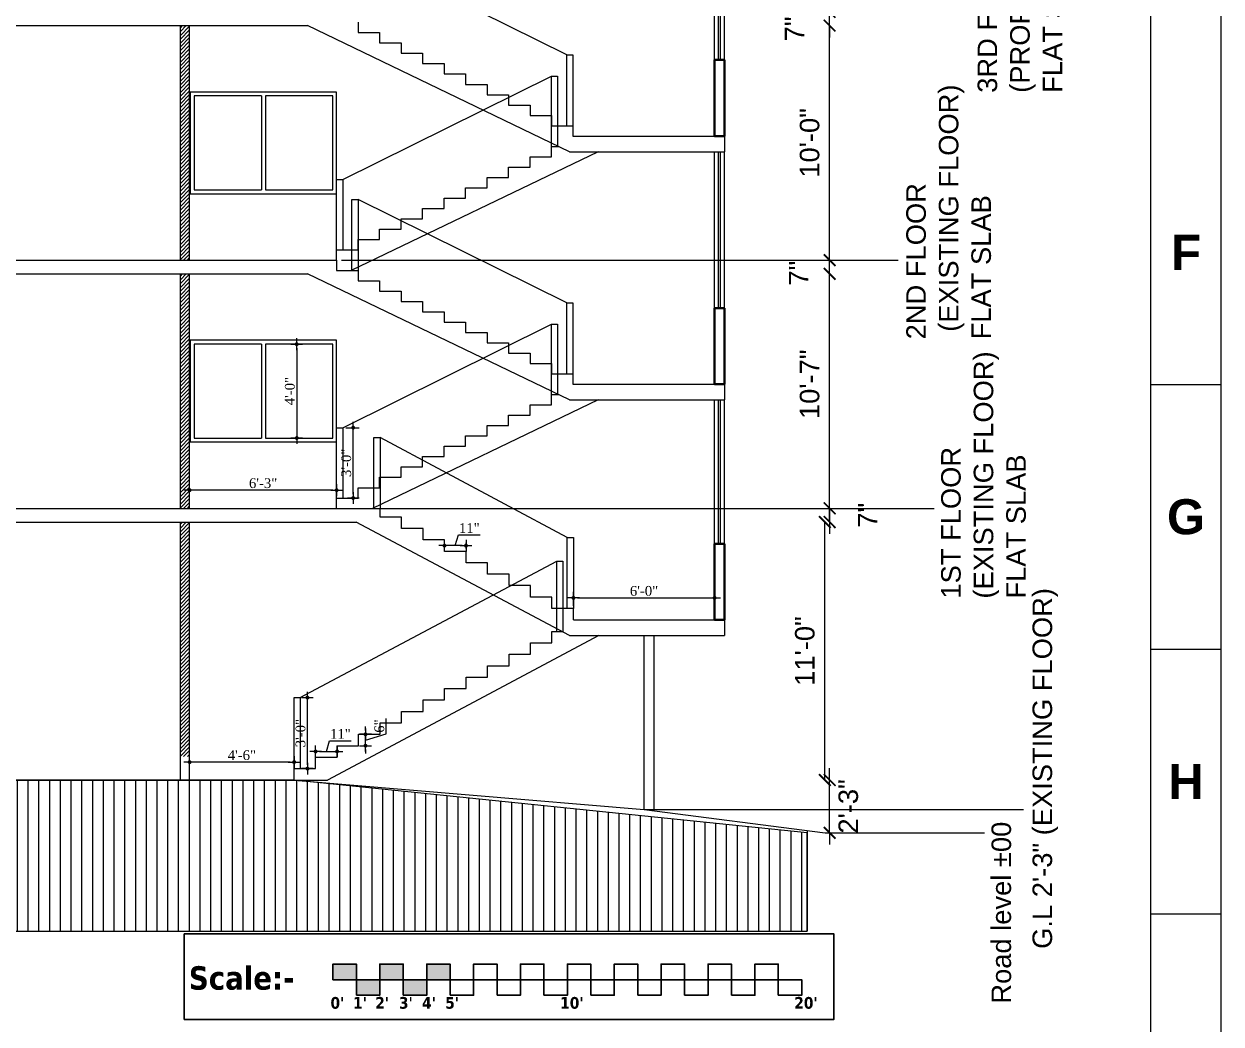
# Model space of a CAD drawing. Header units: inches. Extents: x -98933 to 1585249, y -3352739 to 192771.
# Drawn here: x 63339 to 63952, y 49646 to 50157 of the extents above; entities that cross this region are included whole.
import ezdxf

# ---------------------------------------------------------------- set-up
doc = ezdxf.new("R2010")
doc.units = ezdxf.units.IN
doc.header["$MEASUREMENT"] = 0
doc.header["$PDMODE"] = 35
doc.layers.get('0').update_dxf_attribs({"lineweight": 0})
doc.layers.get('Defpoints').update_dxf_attribs({"lineweight": 0})
for name, color, linetype, lineweight in [('AN-TEXT', 251, 'Continuous', 15), ('COLUMN-2', 102, 'Continuous', 0), ('DIM 01', 250, 'Continuous', 9), ('DIM_WORKING', 7, 'Continuous', 0), ('FIX', 251, 'Continuous', 0), ('FURNITURE', 144, 'Continuous', 0), ('Inline', 7, 'Continuous', 0), ('Layer1', 134, 'Continuous', 0), ('normal', 3, 'Continuous', 0), ('Outline', 7, 'Continuous', 0), ('Scale', 7, 'Continuous', 0), ('Scale_Text', 7, 'Continuous', 0), ('Stair', 171, 'Continuous', 0), ('Titelblk', 7, 'Continuous', 25), ('TITLE', 7, 'Continuous', 20)]:
    doc.layers.add(name, color=color, linetype=linetype, lineweight=lineweight)
doc.styles.add('10IN', font='arial.ttf', dxfattribs={"height": 10})
doc.styles.add('isop', font='isocpeur.ttf')
doc.styles.add('REG', font='times.ttf')
doc.styles.get("Standard").update_dxf_attribs({"font": 'arialbd.ttf', "height": 24})
doc.styles.add('SX', font='arial.ttf')
doc.dimstyles.new('Dim-Pres', dxfattribs={"dimtxt": 5.5, "dimasz": 2, "dimexe": 1.5, "dimexo": 1.5, "dimgap": 1, "dimtad": 3, "dimdec": 0, "dimzin": 3, "dimdsep": 46, "dimlunit": 4, "dimtxsty": 'REG', "dimblk": 'point', "dimcen": 2, "dimclrd": 256, "dimclre": 256, "dimclrt": 7, "dimadec": 0, "dimazin": 0, "dimtfac": 0.75, "dimtdec": 0, "dimtmove": 1, "dimatfit": 3, "dimldrblk": 'point', "dimfxl": 0, "dimtolj": 1, "dimtzin": 0, "dimlwd": -1, "dimlwe": -1, "dimarcsym": 1})
doc.dimstyles.new('DIM1', dxfattribs={"dimtxt": 15, "dimasz": 24, "dimexe": 0, "dimexo": 0, "dimgap": 20, "dimtad": 0, "dimdec": 0, "dimzin": 3, "dimdsep": 46, "dimlunit": 3, "dimtxsty": 'SX', "dimblk": 'OPEN30', "dimcen": 0, "dimse1": 1, "dimse2": 1, "dimclrd": 256, "dimclrt": 2, "dimadec": 0, "dimazin": 0, "dimtfac": 1, "dimtdec": 0, "dimtmove": 2, "dimatfit": 0, "dimldrblk": 'OPEN30', "dimfxl": 1, "dimtvp": 1, "dimtolj": 1, "dimtzin": 3, "dimlwd": -1, "dimarcsym": 0})

# ---------------------------------------------------------------- blocks, each defined once
blk = doc.blocks.new('_ArchTick')
at = {"color": 0, "linetype": 'ByBlock', "const_width": 0.15}
blk.add_lwpolyline([(-0.5, -0.5), (0.5, 0.5)], dxfattribs=at)
blk = doc.blocks.new('*D604')
at = {"layer": 'Defpoints', "color": 0, "ltscale": 30, "transparency": 16777216}
for p in [(63494.44, 49909.63), (63509.16, 49902.63), (63751.53, 49902.63)]:
    blk.add_point(p, dxfattribs=at)
at = {"layer": 'DIM_WORKING', "ltscale": 30, "transparency": 16777216}
for p, q in [((63751.53, 49909.63), (63751.53, 49915.63)), ((63751.53, 49909.63), (63751.53, 49902.63)), ((63751.53, 49902.63), (63751.53, 49896.63))]:
    blk.add_line(p, q, dxfattribs=at)
at = {"layer": 'DIM_WORKING', "ltscale": 30, "transparency": 16777216, "xscale": 6, "yscale": 6, "zscale": 6}
for p, rotation in [((63751.53, 49909.63), 270), ((63751.53, 49902.63), 90)]:
    blk.add_blockref('_ArchTick', p, dxfattribs=dict(at, rotation=rotation))
at = {"layer": 'DIM_WORKING', "ltscale": 30, "transparency": 16777216, "insert": (63771.03, 49906.13), "char_height": 10, "attachment_point": 5, "rotation": 90, "style": '10IN'}
blk.add_mtext('\\A1;7"', dxfattribs=at)
blk = doc.blocks.new('*D605')
at = {"layer": 'Defpoints', "color": 0, "ltscale": 30, "transparency": 16777216}
for p in [(63508.89, 49909.63), (63751.53, 49909.63), (63509.16, 49902.63)]:
    blk.add_point(p, dxfattribs=at)
at = {"layer": 'DIM_WORKING', "ltscale": 30, "transparency": 16777216}
for p, q in [((63751.53, 49909.63), (63751.53, 49915.63)), ((63751.53, 49902.63), (63751.53, 49909.63)), ((63751.53, 49902.63), (63751.53, 49896.63))]:
    blk.add_line(p, q, dxfattribs=at)
at = {"layer": 'DIM_WORKING', "ltscale": 30, "transparency": 16777216, "xscale": 6, "yscale": 6, "zscale": 6}
for p, rotation in [((63751.53, 49909.63), 270), ((63751.53, 49902.63), 90)]:
    blk.add_blockref('_ArchTick', p, dxfattribs=dict(at, rotation=rotation))
at = {"layer": 'DIM_WORKING', "ltscale": 30, "transparency": 16777216, "insert": (63771.03, 49906.13), "char_height": 10, "attachment_point": 5, "rotation": 90, "style": '10IN'}
blk.add_mtext('\\A1;7"', dxfattribs=at)
blk = doc.blocks.new('*D606')
at = {"layer": 'Defpoints', "color": 0, "ltscale": 30, "transparency": 16777216}
for p in [(63484.24, 50036.63), (63751.53, 50036.63), (63508.89, 49909.63)]:
    blk.add_point(p, dxfattribs=at)
at = {"layer": 'DIM_WORKING', "ltscale": 30, "transparency": 16777216}
blk.add_line((63751.53, 49909.63), (63751.53, 50036.63), dxfattribs=at)
at = {"layer": 'DIM_WORKING', "ltscale": 30, "transparency": 16777216, "xscale": 6, "yscale": 6, "zscale": 6}
for p, rotation in [((63751.53, 50036.63), 90), ((63751.53, 49909.63), 270)]:
    blk.add_blockref('_ArchTick', p, dxfattribs=dict(at, rotation=rotation))
at = {"layer": 'DIM_WORKING', "ltscale": 30, "transparency": 16777216, "insert": (63741.32, 49973.13), "char_height": 10, "attachment_point": 5, "rotation": 90, "style": '10IN'}
blk.add_mtext('\\A1;10\'-7"', dxfattribs=at)
blk = doc.blocks.new('*D607')
at = {"layer": 'Defpoints', "color": 0, "ltscale": 30, "transparency": 16777216}
for p in [(63483.14, 50036.63), (63751.53, 50036.63), (63484.24, 50029.63)]:
    blk.add_point(p, dxfattribs=at)
at = {"layer": 'DIM_WORKING', "ltscale": 30, "transparency": 16777216}
blk.add_line((63751.53, 50029.63), (63751.53, 50036.63), dxfattribs=at)
at = {"layer": 'DIM_WORKING', "ltscale": 30, "transparency": 16777216, "xscale": 6, "yscale": 6, "zscale": 6}
for p, rotation in [((63751.53, 50036.63), 90), ((63751.53, 50029.63), 270)]:
    blk.add_blockref('_ArchTick', p, dxfattribs=dict(at, rotation=rotation))
at = {"layer": 'DIM_WORKING', "ltscale": 30, "transparency": 16777216, "insert": (63735.69, 50029.99), "char_height": 10, "attachment_point": 5, "rotation": 90, "style": '10IN'}
blk.add_mtext('\\A1;7"', dxfattribs=at)
blk = doc.blocks.new('*D608')
at = {"layer": 'Defpoints', "color": 0, "ltscale": 30, "transparency": 16777216}
for p in [(63484.24, 50156.63), (63751.53, 50156.63), (63483.14, 50036.63)]:
    blk.add_point(p, dxfattribs=at)
at = {"layer": 'DIM_WORKING', "ltscale": 30, "transparency": 16777216}
blk.add_line((63751.53, 50036.63), (63751.53, 50156.63), dxfattribs=at)
at = {"layer": 'DIM_WORKING', "ltscale": 30, "transparency": 16777216, "xscale": 6, "yscale": 6, "zscale": 6}
for p, rotation in [((63751.53, 50156.63), 90), ((63751.53, 50036.63), 270)]:
    blk.add_blockref('_ArchTick', p, dxfattribs=dict(at, rotation=rotation))
at = {"layer": 'DIM_WORKING', "ltscale": 30, "transparency": 16777216, "insert": (63741.32, 50096.63), "char_height": 10, "attachment_point": 5, "rotation": 90, "style": '10IN'}
blk.add_mtext('\\A1;10\'-0"', dxfattribs=at)
blk = doc.blocks.new('*D609')
at = {"layer": 'Defpoints', "color": 0, "ltscale": 30, "transparency": 16777216}
for p in [(63484.87, 50163.63), (63751.53, 50163.63), (63484.24, 50156.63)]:
    blk.add_point(p, dxfattribs=at)
at = {"layer": 'DIM_WORKING', "ltscale": 30, "transparency": 16777216}
for p, q in [((63751.53, 50163.63), (63751.53, 50169.63)), ((63751.53, 50156.63), (63751.53, 50163.63)), ((63751.53, 50156.63), (63751.53, 50150.63))]:
    blk.add_line(p, q, dxfattribs=at)
at = {"layer": 'DIM_WORKING', "ltscale": 30, "transparency": 16777216, "xscale": 6, "yscale": 6, "zscale": 6}
for p, rotation in [((63751.53, 50163.63), 270), ((63751.53, 50156.63), 90)]:
    blk.add_blockref('_ArchTick', p, dxfattribs=dict(at, rotation=rotation))
at = {"layer": 'DIM_WORKING', "ltscale": 30, "transparency": 16777216, "insert": (63733.57, 50154.95), "char_height": 10, "attachment_point": 5, "rotation": 90, "style": '10IN'}
blk.add_mtext('\\A1;7"', dxfattribs=at)
blk = doc.blocks.new('*D618')
at = {"layer": 'Defpoints', "color": 0, "ltscale": 30, "transparency": 16777216}
for p in [(63461.61, 49770.63), (63751.53, 49770.63), (63781.21, 49743.63)]:
    blk.add_point(p, dxfattribs=at)
at = {"layer": 'DIM_WORKING', "ltscale": 30, "transparency": 16777216}
for p, q in [((63751.53, 49770.63), (63751.53, 49776.63)), ((63751.53, 49743.63), (63751.53, 49770.63)), ((63751.53, 49743.63), (63751.53, 49737.63))]:
    blk.add_line(p, q, dxfattribs=at)
at = {"layer": 'DIM_WORKING', "ltscale": 30, "transparency": 16777216, "xscale": 6, "yscale": 6, "zscale": 6}
for p, rotation in [((63751.53, 49770.63), 270), ((63751.53, 49743.63), 90)]:
    blk.add_blockref('_ArchTick', p, dxfattribs=dict(at, rotation=rotation))
at = {"layer": 'DIM_WORKING', "ltscale": 30, "transparency": 16777216, "insert": (63761.14, 49757.13), "char_height": 10, "attachment_point": 5, "rotation": 90, "style": '10IN'}
blk.add_mtext('\\A1;2\'-3"', dxfattribs=at)
blk = doc.blocks.new('*D563')
at = {"layer": 'Defpoints', "color": 0, "ltscale": 30, "transparency": 16777216}
for p in [(63461.61, 49902.63), (63749.09, 49902.63), (63461.61, 49770.63)]:
    blk.add_point(p, dxfattribs=at)
at = {"layer": 'DIM_WORKING', "ltscale": 30, "transparency": 16777216}
blk.add_line((63749.09, 49770.63), (63749.09, 49902.63), dxfattribs=at)
at = {"layer": 'DIM_WORKING', "ltscale": 30, "transparency": 16777216, "xscale": 6, "yscale": 6, "zscale": 6}
for p, rotation in [((63749.09, 49902.63), 90), ((63749.09, 49770.63), 270)]:
    blk.add_blockref('_ArchTick', p, dxfattribs=dict(at, rotation=rotation))
at = {"layer": 'DIM_WORKING', "ltscale": 30, "transparency": 16777216, "insert": (63738.88, 49836.63), "char_height": 10, "attachment_point": 5, "rotation": 90, "style": '10IN'}
blk.add_mtext('\\A1;11\'-0"', dxfattribs=at)
blk = doc.blocks.new('dot')
at = {"color": 4}
for p, q in [((-1.5, 0), (1.5, 0)), ((0, 1.5), (0, -1.5))]:
    blk.add_line(p, q, dxfattribs=at)
at = {"color": 6, "const_width": 0.5}
blk.add_lwpolyline([(-0.25, 0, 1), (0.25, 0, 1)], format="xyb", close=True, dxfattribs=at)
blk = doc.blocks.new('point')
blk.add_blockref('dot', (0, 0))
blk = doc.blocks.new('*D634')
at = {"layer": 'Defpoints', "color": 0, "ltscale": 30, "transparency": 16777216}
for p in [(63692.65, 49863.84), (63620.4, 49852.53), (63692.65, 49852.53)]:
    blk.add_point(p, dxfattribs=at)
at = {"layer": 'Layer1', "ltscale": 30, "transparency": 16777216}
for p, q in [((63620.4, 49859.84), (63620.4, 49865.34)), ((63622.4, 49863.84), (63690.65, 49863.84)), ((63692.65, 49859.84), (63692.65, 49865.34))]:
    blk.add_line(p, q, dxfattribs=at)
at = {"layer": 'Layer1', "ltscale": 30, "transparency": 16777216, "xscale": 2, "yscale": 2, "zscale": 2, "rotation": 180}
blk.add_blockref('point', (63620.4, 49863.84), dxfattribs=at)
at = {"layer": 'Layer1', "ltscale": 30, "transparency": 16777216, "xscale": 2, "yscale": 2, "zscale": 2}
blk.add_blockref('point', (63692.65, 49863.84), dxfattribs=at)
at = {"layer": 'Layer1', "color": 7, "ltscale": 30, "transparency": 16777216, "insert": (63656.52, 49867.38), "char_height": 5, "attachment_point": 5, "style": 'REG'}
blk.add_mtext('\\A1;6\'-0"', dxfattribs=at)
blk = doc.blocks.new('*D635')
at = {"layer": 'Defpoints', "color": 0, "ltscale": 30, "transparency": 16777216}
for p in [(63423.9, 49779.8), (63423.9, 49770.63), (63477.4, 49770.63)]:
    blk.add_point(p, dxfattribs=at)
at = {"layer": 'Layer1', "ltscale": 30, "transparency": 16777216}
for p, q in [((63423.9, 49775.8), (63423.9, 49781.3)), ((63477.4, 49775.8), (63477.4, 49781.3)), ((63475.4, 49779.8), (63425.9, 49779.8))]:
    blk.add_line(p, q, dxfattribs=at)
at = {"layer": 'Layer1', "ltscale": 30, "transparency": 16777216, "xscale": 2, "yscale": 2, "zscale": 2, "rotation": 180}
blk.add_blockref('point', (63423.9, 49779.8), dxfattribs=at)
at = {"layer": 'Layer1', "ltscale": 30, "transparency": 16777216, "xscale": 2, "yscale": 2, "zscale": 2}
blk.add_blockref('point', (63477.4, 49779.8), dxfattribs=at)
at = {"layer": 'Layer1', "color": 7, "ltscale": 30, "transparency": 16777216, "insert": (63450.65, 49783.34), "char_height": 5, "attachment_point": 5, "style": 'REG'}
blk.add_mtext('\\A1;4\'-6"', dxfattribs=at)
blk = doc.blocks.new('*D636')
at = {"layer": 'Defpoints', "color": 0, "ltscale": 30, "transparency": 16777216}
for p in [(63488.4, 49782.33), (63499.4, 49785.26), (63499.4, 49782.33)]:
    blk.add_point(p, dxfattribs=at)
at = {"layer": 'Layer1', "ltscale": 30, "transparency": 16777216}
for p, q in [((63488.4, 49783.83), (63488.4, 49786.76)), ((63493.9, 49785.26), (63495.55, 49790.76)), ((63495.55, 49790.76), (63506.59, 49790.76)), ((63499.4, 49783.83), (63499.4, 49786.76)), ((63490.4, 49785.26), (63497.4, 49785.26))]:
    blk.add_line(p, q, dxfattribs=at)
at = {"layer": 'Layer1', "ltscale": 30, "transparency": 16777216, "xscale": 2, "yscale": 2, "zscale": 2, "rotation": 180}
blk.add_blockref('point', (63488.4, 49785.26), dxfattribs=at)
at = {"layer": 'Layer1', "ltscale": 30, "transparency": 16777216, "xscale": 2, "yscale": 2, "zscale": 2}
blk.add_blockref('point', (63499.4, 49785.26), dxfattribs=at)
at = {"layer": 'Layer1', "color": 7, "ltscale": 30, "transparency": 16777216, "insert": (63501.07, 49794.26), "char_height": 5, "attachment_point": 5, "style": 'REG'}
blk.add_mtext('\\A1;11"', dxfattribs=at)
blk = doc.blocks.new('*D637')
at = {"layer": 'Defpoints', "color": 0, "ltscale": 30, "transparency": 16777216}
for p in [(63510.4, 49794.03), (63513.93, 49794.03), (63510.4, 49788.18)]:
    blk.add_point(p, dxfattribs=at)
at = {"layer": 'Layer1', "ltscale": 30, "transparency": 16777216}
for p, q in [((63524.56, 49794.29), (63524.56, 49802.19)), ((63511.9, 49794.03), (63515.43, 49794.03)), ((63513.93, 49796.03), (63513.93, 49798.03)), ((63513.93, 49791.11), (63524.56, 49794.29)), ((63513.93, 49788.18), (63513.93, 49794.03)), ((63513.93, 49788.18), (63513.93, 49794.03)), ((63511.9, 49788.18), (63515.43, 49788.18)), ((63513.93, 49786.18), (63513.93, 49784.18))]:
    blk.add_line(p, q, dxfattribs=at)
at = {"layer": 'Layer1', "ltscale": 30, "transparency": 16777216, "xscale": 2, "yscale": 2, "zscale": 2}
for p, rotation in [((63513.93, 49794.03), 270), ((63513.93, 49788.18), 90)]:
    blk.add_blockref('point', p, dxfattribs=dict(at, rotation=rotation))
at = {"layer": 'Layer1', "color": 7, "ltscale": 30, "transparency": 16777216, "insert": (63521.02, 49798.24), "char_height": 5, "attachment_point": 5, "rotation": 90, "style": 'REG'}
blk.add_mtext('\\A1;6"', dxfattribs=at)
blk = doc.blocks.new('*D638')
at = {"layer": 'Defpoints', "color": 0, "ltscale": 30, "transparency": 16777216}
for p in [(63554.4, 49890.56), (63554.4, 49887.63), (63565.4, 49887.63)]:
    blk.add_point(p, dxfattribs=at)
at = {"layer": 'Layer1', "ltscale": 30, "transparency": 16777216}
for p, q in [((63554.4, 49889.13), (63554.4, 49892.06)), ((63563.4, 49890.56), (63556.4, 49890.56)), ((63559.9, 49890.56), (63561.55, 49896.06)), ((63561.55, 49896.06), (63572.59, 49896.06)), ((63565.4, 49889.13), (63565.4, 49892.06))]:
    blk.add_line(p, q, dxfattribs=at)
at = {"layer": 'Layer1', "ltscale": 30, "transparency": 16777216, "xscale": 2, "yscale": 2, "zscale": 2, "rotation": 180}
blk.add_blockref('point', (63554.4, 49890.56), dxfattribs=at)
at = {"layer": 'Layer1', "ltscale": 30, "transparency": 16777216, "xscale": 2, "yscale": 2, "zscale": 2}
blk.add_blockref('point', (63565.4, 49890.56), dxfattribs=at)
at = {"layer": 'Layer1', "color": 7, "ltscale": 30, "transparency": 16777216, "insert": (63567.07, 49899.56), "char_height": 5, "attachment_point": 5, "style": 'REG'}
blk.add_mtext('\\A1;11"', dxfattribs=at)
blk = doc.blocks.new('*D639')
at = {"layer": 'Defpoints', "color": 0, "ltscale": 30, "transparency": 16777216}
for p in [(63423.9, 49918.94), (63423.9, 49909.63), (63499.15, 49909.63)]:
    blk.add_point(p, dxfattribs=at)
at = {"layer": 'Layer1', "ltscale": 30, "transparency": 16777216}
for p, q in [((63423.9, 49914.94), (63423.9, 49920.44)), ((63497.15, 49918.94), (63425.9, 49918.94)), ((63499.15, 49914.94), (63499.15, 49920.44))]:
    blk.add_line(p, q, dxfattribs=at)
at = {"layer": 'Layer1', "ltscale": 30, "transparency": 16777216, "xscale": 2, "yscale": 2, "zscale": 2, "rotation": 180}
blk.add_blockref('point', (63423.9, 49918.94), dxfattribs=at)
at = {"layer": 'Layer1', "ltscale": 30, "transparency": 16777216, "xscale": 2, "yscale": 2, "zscale": 2}
blk.add_blockref('point', (63499.15, 49918.94), dxfattribs=at)
at = {"layer": 'Layer1', "color": 7, "ltscale": 30, "transparency": 16777216, "insert": (63461.52, 49922.49), "char_height": 5, "attachment_point": 5, "style": 'REG'}
blk.add_mtext('\\A1;6\'-3"', dxfattribs=at)
blk = doc.blocks.new('*D640')
at = {"layer": 'Defpoints', "color": 0, "ltscale": 30, "transparency": 16777216}
for p in [(63479.93, 49993.63), (63478.74, 49945.63), (63479.93, 49945.63)]:
    blk.add_point(p, dxfattribs=at)
at = {"layer": 'Layer1', "ltscale": 30, "transparency": 16777216}
for p, q in [((63478.74, 49993.63), (63477.24, 49993.63)), ((63478.74, 49991.63), (63478.74, 49947.63)), ((63478.74, 49945.63), (63477.24, 49945.63))]:
    blk.add_line(p, q, dxfattribs=at)
at = {"layer": 'Layer1', "ltscale": 30, "transparency": 16777216, "xscale": 2, "yscale": 2, "zscale": 2}
for p, rotation in [((63478.74, 49993.63), 90), ((63478.74, 49945.63), 270)]:
    blk.add_blockref('point', p, dxfattribs=dict(at, rotation=rotation))
at = {"layer": 'Layer1', "color": 7, "ltscale": 30, "transparency": 16777216, "insert": (63475.2, 49969.63), "char_height": 5, "attachment_point": 5, "rotation": 90, "style": 'REG'}
blk.add_mtext('\\A1;4\'-0"', dxfattribs=at)
blk = doc.blocks.new('PAGE')
at = {"layer": 'Inline', "color": 252, "lineweight": 15}
blk.add_lwpolyline([(178051640.63, 22656441.11), (178051640.63, 22657235.79), (178050505.36, 22657235.79), (178050505.36, 22656441.11)], close=True, dxfattribs=at)
at = {"layer": 'Outline', "color": 252, "lineweight": 15}
blk.add_line((178051662.57, 22656424.24), (178051662.57, 22657252.66), dxfattribs=at)
at = {"layer": 'Scale', "color": 252, "lineweight": 9}
for p, q in [((178051640.63, 22656755.67), (178051662.57, 22656755.67)), ((178051640.63, 22656672.88), (178051662.57, 22656672.88)), ((178051640.63, 22656590.1), (178051662.57, 22656590.1))]:
    blk.add_line(p, q, dxfattribs=at)
at = {"layer": 'Scale_Text', "color": 252, "lineweight": 13, "char_height": 10.97, "width": 8.3603, "attachment_point": 5}
for s, insert in [('F', (178051651.6, 22656797.06)), ('G', (178051651.6, 22656714.27)), ('H', (178051651.6, 22656631.49))]:
    blk.add_mtext(s, dxfattribs=dict(at, insert=insert))
blk = doc.blocks.new('Title')
at = {"layer": 'Titelblk', "color": 3, "linetype": 'Continuous', "lineweight": 0, "xscale": 3.014611567961765, "yscale": 3.014611567959946, "zscale": 3.014611567966516}
blk.add_blockref('PAGE', (-536855255.8, -68388224), dxfattribs=at)
blk = doc.blocks.new('*D660')
at = {"layer": 'Defpoints', "color": 0, "ltscale": 30, "transparency": 16777216}
for p in [(63480.55, 49812.8), (63484.21, 49812.8), (63480.55, 49776.48)]:
    blk.add_point(p, dxfattribs=at)
at = {"layer": 'Layer1', "ltscale": 30, "transparency": 16777216}
for p, q in [((63482.05, 49812.8), (63485.71, 49812.8)), ((63484.21, 49778.48), (63484.21, 49810.8)), ((63482.05, 49776.48), (63485.71, 49776.48))]:
    blk.add_line(p, q, dxfattribs=at)
at = {"layer": 'Layer1', "ltscale": 30, "transparency": 16777216, "xscale": 2, "yscale": 2, "zscale": 2}
for p, rotation in [((63484.21, 49812.8), 90), ((63484.21, 49776.48), 270)]:
    blk.add_blockref('point', p, dxfattribs=dict(at, rotation=rotation))
at = {"layer": 'Layer1', "color": 7, "ltscale": 30, "transparency": 16777216, "insert": (63480.67, 49794.64), "char_height": 5, "attachment_point": 5, "rotation": 90, "style": 'REG'}
blk.add_mtext('\\A1;3\'-0"', dxfattribs=at)
blk = doc.blocks.new('*D661')
at = {"layer": 'Defpoints', "color": 0, "ltscale": 30, "transparency": 16777216}
for p in [(63502.3, 49950.92), (63507.64, 49950.92), (63502.3, 49914.92)]:
    blk.add_point(p, dxfattribs=at)
at = {"layer": 'Layer1', "ltscale": 30, "transparency": 16777216}
for p, q in [((63503.8, 49950.92), (63509.14, 49950.92)), ((63507.64, 49916.92), (63507.64, 49948.92)), ((63503.8, 49914.92), (63509.14, 49914.92))]:
    blk.add_line(p, q, dxfattribs=at)
at = {"layer": 'Layer1', "ltscale": 30, "transparency": 16777216, "xscale": 2, "yscale": 2, "zscale": 2}
for p, rotation in [((63507.64, 49950.92), 90), ((63507.64, 49914.92), 270)]:
    blk.add_blockref('point', p, dxfattribs=dict(at, rotation=rotation))
at = {"layer": 'Layer1', "color": 7, "ltscale": 30, "transparency": 16777216, "insert": (63504.09, 49932.92), "char_height": 5, "attachment_point": 5, "rotation": 90, "style": 'REG'}
blk.add_mtext('\\A1;3\'-0"', dxfattribs=at)

msp = doc.modelspace()

# ---------------------------------------------------------------- hatches: boundary and pattern name
at = {"layer": 'DIM 01', "lineweight": -2}
h = msp.add_hatch(color=2, dxfattribs=at)
h.dxf.hatch_style = 1
h.paths.add_polyline_path([(63509.27, 49668.48), (63509.27, 49676.42), (63497.27, 49676.42), (63497.27, 49668.48)])
h.paths.add_polyline_path([(63533.27, 49668.48), (63533.27, 49676.42), (63521.27, 49676.42), (63521.27, 49668.48)])
h.paths.add_polyline_path([(63545.27, 49660.53), (63545.27, 49668.48), (63533.27, 49668.48), (63533.27, 49660.53)])
h.paths.add_polyline_path([(63509.27, 49668.48), (63509.27, 49660.53), (63521.27, 49660.53), (63521.27, 49668.48)])
h.paths.add_polyline_path([(63557.27, 49668.48), (63557.27, 49676.42), (63545.27, 49676.42), (63545.27, 49668.48)])
at = {"layer": 'DIM_WORKING', "ltscale": 30}
h = msp.add_hatch(dxfattribs=at)
h.set_pattern_fill('ANSI31', color=256, scale=11, style=0)
h.set_pattern_definition([(45, (63307.6479, 50007.0689), (-0.972272, 0.972272), [])])
h.paths.add_polyline_path([(63419.15, 50036.63), (63423.9, 50036.63), (63423.9, 50156.63), (63419.15, 50156.63)])
h = msp.add_hatch(dxfattribs=at)
h.set_pattern_fill('ANSI31', color=256, scale=11, style=0)
h.set_pattern_definition([(45, (63307.6479, 49880.0689), (-0.972272, 0.972272), [])])
h.paths.add_polyline_path([(63419.15, 49909.63), (63423.9, 49909.63), (63423.9, 50029.63), (63419.15, 50029.63)])
h = msp.add_hatch(dxfattribs=at)
h.set_pattern_fill('ANSI31', color=256, scale=11, style=0)
h.set_pattern_definition([(45, (63307.6479, 49753.0689), (-0.972272, 0.972272), [])])
h.paths.add_polyline_path([(63419.15, 49782.63), (63423.9, 49782.63), (63423.9, 49902.63), (63419.15, 49902.63)])
at = {"layer": 'FIX', "ltscale": 30}
h = msp.add_hatch(dxfattribs=at)
h.set_pattern_fill('ANSI31', color=256, scale=44, angle=225, style=0)
h.set_pattern_definition([(270, (55850.2856, 53102.605), (5.5, -1e-15), [])])
h.paths.add_polyline_path([(63740.01, 49743.63), (63477.4, 49770.63), (63419.15, 49770.63), (62103.07, 49770.63), (62103.07, 49693.27), (63740.01, 49693.27)])
h.paths.add_polyline_path([(62671.56, 49746.02), (62897.19, 49746.02), (62897.19, 49712.92), (62671.56, 49712.92)], flags=24)

# ---------------------------------------------------------------- linework, layer by layer
at = {"layer": 'COLUMN-2', "ltscale": 30}
for p, q in [((63618.32, 50092.13), (63484.24, 50156.63)), ((63697.65, 50100.13), (63697.65, 50092.13)), ((63618.32, 49965.13), (63484.24, 50029.63)), ((63697.65, 49973.13), (63697.65, 49965.13)), ((63618.4, 49844.53), (63509.16, 49902.63)), ((63697.65, 49852.53), (63697.65, 49844.53))]:
    msp.add_line(p, q, dxfattribs=at)
for points in [[(62380.15, 50156.63), (63484.24, 50156.63)], [(63510.15, 50158.34), (63510.15, 50153.05), (63521.15, 50153.05)], [(63521.15, 50153.05), (63521.15, 50147.76), (63532.15, 50147.76)], [(63532.15, 50147.76), (63532.15, 50142.46), (63543.15, 50142.46)], [(63543.15, 50142.46), (63543.15, 50137.17), (63554.15, 50137.17)], [(63554.15, 50137.17), (63554.15, 50131.88), (63565.15, 50131.88)], [(63565.15, 50131.88), (63565.15, 50126.59), (63576.15, 50126.59)], [(63576.15, 50126.59), (63576.15, 50121.3), (63587.15, 50121.3)], [(63587.15, 50121.3), (63587.15, 50116.01), (63598.15, 50116.01)], [(63598.15, 50116.01), (63598.15, 50110.71), (63609.15, 50110.71)], [(63609.15, 50110.71), (63609.15, 50105.42), (63620.15, 50105.42)], [(63620.15, 50105.42), (63620.15, 50100.13), (63697.65, 50100.13)], [(63620.15, 50100.13), (63697.65, 50100.13)], [(63618.32, 50092.13), (63697.65, 50092.13)], [(62380.15, 50036.63), (63499.15, 50036.63)], [(63499.15, 50036.63), (63499.15, 50031.34), (63510.15, 50031.34)], [(63510.15, 50031.34), (63510.15, 50026.05), (63521.15, 50026.05)], [(62380.15, 50029.63), (63484.24, 50029.63)], [(63521.15, 50026.05), (63521.15, 50020.76), (63532.15, 50020.76)], [(63532.15, 50020.76), (63532.15, 50015.46), (63543.15, 50015.46)], [(63543.15, 50015.46), (63543.15, 50010.17), (63554.15, 50010.17)], [(63554.15, 50010.17), (63554.15, 50004.88), (63565.15, 50004.88)], [(63565.15, 50004.88), (63565.15, 49999.59), (63576.15, 49999.59)], [(63576.15, 49999.59), (63576.15, 49994.3), (63587.15, 49994.3)], [(63587.15, 49994.3), (63587.15, 49989.01), (63598.15, 49989.01)], [(63598.15, 49989.01), (63598.15, 49983.71), (63609.15, 49983.71)], [(63609.15, 49983.71), (63609.15, 49978.42), (63620.15, 49978.42)], [(63620.15, 49978.42), (63620.15, 49973.13), (63697.65, 49973.13)], [(63620.15, 49973.13), (63697.65, 49973.13)], [(63618.32, 49965.13), (63697.65, 49965.13)], [(62380.15, 49909.63), (63521.4, 49909.63)], [(63521.4, 49905.18), (63521.4, 49909.63)], [(62380.15, 49902.63), (63509.16, 49902.63)], [(63532.4, 49899.33), (63532.4, 49905.18), (63521.4, 49905.18)], [(63543.4, 49893.48), (63543.4, 49899.33), (63532.4, 49899.33)], [(63554.4, 49887.63), (63554.4, 49893.48), (63543.4, 49893.48)], [(63565.4, 49881.78), (63565.4, 49887.63), (63554.4, 49887.63)], [(63576.4, 49875.93), (63576.4, 49881.78), (63565.4, 49881.78)], [(63587.4, 49870.08), (63587.4, 49875.93), (63576.4, 49875.93)], [(63598.4, 49864.23), (63598.4, 49870.08), (63587.4, 49870.08)], [(63609.4, 49858.38), (63609.4, 49864.23), (63598.4, 49864.23)], [(63620.4, 49852.53), (63620.4, 49858.38), (63609.4, 49858.38)], [(63620.4, 49852.53), (63697.65, 49852.53)], [(63618.4, 49844.53), (63697.65, 49844.53)]]:
    msp.add_lwpolyline(points, dxfattribs=at)
for points in [[(63620.15, 50092.13), (63620.15, 50092.13)], [(63620.15, 49965.13), (63620.15, 49965.13)]]:
    msp.add_lwpolyline(points, close=True, dxfattribs=at)
at = {"layer": 'DIM 01', "color": 7, "lineweight": -2}
for points in [[(63421.13, 49691.9), (63753.76, 49691.9), (63753.76, 49648.13), (63421.13, 49648.13)], [(63497.27, 49668.48), (63509.27, 49668.48), (63509.27, 49676.42), (63497.27, 49676.42)], [(63521.27, 49668.48), (63533.27, 49668.48), (63533.27, 49676.42), (63521.27, 49676.42)], [(63545.27, 49668.48), (63557.27, 49668.48), (63557.27, 49676.42), (63545.27, 49676.42)], [(63569.27, 49668.48), (63581.27, 49668.48), (63581.27, 49676.42), (63569.27, 49676.42)], [(63593.27, 49668.48), (63605.27, 49668.48), (63605.27, 49676.42), (63593.27, 49676.42)], [(63617.27, 49668.48), (63629.27, 49668.48), (63629.27, 49676.42), (63617.27, 49676.42)], [(63641.27, 49668.48), (63653.27, 49668.48), (63653.27, 49676.42), (63641.27, 49676.42)], [(63665.27, 49668.48), (63677.27, 49668.48), (63677.27, 49676.42), (63665.27, 49676.42)], [(63689.27, 49668.48), (63701.27, 49668.48), (63701.27, 49676.42), (63689.27, 49676.42)], [(63713.27, 49668.48), (63725.27, 49668.48), (63725.27, 49676.42), (63713.27, 49676.42)], [(63509.27, 49660.53), (63521.27, 49660.53), (63521.27, 49668.48), (63509.27, 49668.48)], [(63533.27, 49660.53), (63545.27, 49660.53), (63545.27, 49668.48), (63533.27, 49668.48)], [(63557.27, 49660.53), (63569.27, 49660.53), (63569.27, 49668.48), (63557.27, 49668.48)], [(63581.27, 49660.53), (63593.27, 49660.53), (63593.27, 49668.48), (63581.27, 49668.48)], [(63605.27, 49660.53), (63617.27, 49660.53), (63617.27, 49668.48), (63605.27, 49668.48)], [(63629.27, 49660.53), (63641.27, 49660.53), (63641.27, 49668.48), (63629.27, 49668.48)], [(63653.27, 49660.53), (63665.27, 49660.53), (63665.27, 49668.48), (63653.27, 49668.48)], [(63677.27, 49660.53), (63689.27, 49660.53), (63689.27, 49668.48), (63677.27, 49668.48)], [(63701.27, 49660.53), (63713.27, 49660.53), (63713.27, 49668.48), (63701.27, 49668.48)], [(63725.27, 49660.53), (63737.27, 49660.53), (63737.27, 49668.48), (63725.27, 49668.48)]]:
    msp.add_lwpolyline(points, close=True, dxfattribs=at)
at = {"layer": 'DIM_WORKING', "ltscale": 30}
for p, q in [((63419.15, 50036.63), (63419.15, 50156.63)), ((63423.9, 50036.63), (63423.9, 50156.63)), ((63501.63, 50036.63), (63786.63, 50036.63)), ((63419.15, 49909.63), (63419.15, 50029.63)), ((63423.9, 49909.63), (63423.9, 50029.63)), ((63520.08, 49909.63), (63805.08, 49909.63)), ((63419.15, 49770.63), (63419.15, 49902.63)), ((63423.9, 49770.63), (63423.9, 49902.63)), ((63692.65, 49852.53), (63697.65, 49852.53)), ((63656.65, 49755.63), (63656.65, 49844.53)), ((63661.65, 49755.63), (63661.65, 49844.53)), ((63656.65, 49755.63), (63850.77, 49755.63)), ((63656.65, 49755.63), (63749.2, 49743.63)), ((63749.2, 49743.63), (63830.77, 49743.63))]:
    msp.add_line(p, q, dxfattribs=at)
for points in [[(63740.01, 49693.27), (63740.01, 49743.63), (63477.4, 49770.63), (63419.15, 49770.63)], [(63477.4, 49770.63), (63656.65, 49755.63)], [(63656.65, 49755.63), (63661.65, 49755.63)], [(63740.01, 49744.82), (63740.01, 49693.27)]]:
    msp.add_lwpolyline(points, dxfattribs=at)
at = {"layer": 'FIX', "lineweight": 35, "ltscale": 30}
for p, q in [((63692.65, 50139.13), (63697.65, 50139.13)), ((63692.65, 50012.13), (63697.65, 50012.13)), ((63692.65, 49891.53), (63697.65, 49891.53))]:
    msp.add_line(p, q, dxfattribs=at)
for points in [[(63692.65, 50139.13), (63692.65, 50100.13)], [(63697.65, 50139.13), (63697.65, 50100.13)], [(63692.65, 50012.13), (63692.65, 49973.13)], [(63697.65, 50012.13), (63697.65, 49973.13)], [(63692.65, 49891.53), (63692.65, 49852.53)], [(63697.65, 49891.53), (63697.65, 49852.53)]]:
    msp.add_lwpolyline(points, dxfattribs=at)
for points in [[(63697.65, 50139.13), (63692.65, 50139.13), (63692.65, 50100.13), (63697.65, 50100.13)], [(63697.65, 50012.13), (63692.65, 50012.13), (63692.65, 49973.13), (63697.65, 49973.13)], [(63697.65, 49891.53), (63692.65, 49891.53), (63692.65, 49852.53), (63697.65, 49852.53)]]:
    msp.add_lwpolyline(points, close=True, dxfattribs=at)
at = {"layer": 'FIX', "ltscale": 30}
msp.add_lwpolyline([(63477.4, 49770.63), (62103.07, 49770.63), (62103.07, 49693.27), (63740.01, 49693.27)], dxfattribs=at)
at = {"layer": 'FURNITURE', "ltscale": 30}
for p, q in [((63632.97, 50092.13), (63506.6, 50031.34)), ((63632.97, 49965.13), (63517.6, 49909.63)), ((63633.39, 49844.53), (63494.44, 49770.63))]:
    msp.add_line(p, q, dxfattribs=at)
for points in [[(63609.15, 50089.55), (63609.15, 50094.84), (63612.69, 50094.84)], [(63598.15, 50084.26), (63598.15, 50089.55), (63609.15, 50089.55)], [(63587.15, 50078.96), (63587.15, 50084.26), (63598.15, 50084.26)], [(63576.15, 50073.67), (63576.15, 50078.96), (63587.15, 50078.96)], [(63554.15, 50063.09), (63554.15, 50068.38), (63565.15, 50068.38)], [(63565.15, 50068.38), (63565.15, 50073.67), (63576.15, 50073.67)], [(63543.15, 50057.8), (63543.15, 50063.09), (63554.15, 50063.09)], [(63532.15, 50052.51), (63532.15, 50057.8), (63543.15, 50057.8)], [(63521.15, 50047.21), (63521.15, 50052.51), (63532.15, 50052.51)], [(63510.15, 50041.92), (63510.15, 50047.21), (63521.15, 50047.21)], [(63499.15, 50036.63), (63499.15, 50041.92), (63510.15, 50041.92)], [(63609.15, 49962.55), (63609.15, 49967.84), (63612.69, 49967.84)], [(63598.15, 49957.26), (63598.15, 49962.55), (63609.15, 49962.55)], [(63576.15, 49946.67), (63576.15, 49951.96), (63587.15, 49951.96)], [(63587.15, 49951.96), (63587.15, 49957.26), (63598.15, 49957.26)], [(63565.15, 49941.38), (63565.15, 49946.67), (63576.15, 49946.67)], [(63554.15, 49936.09), (63554.15, 49941.38), (63565.15, 49941.38)], [(63543.15, 49930.8), (63543.15, 49936.09), (63554.15, 49936.09)], [(63532.15, 49925.51), (63532.15, 49930.8), (63543.15, 49930.8)], [(63521.15, 49920.21), (63521.15, 49925.51), (63532.15, 49925.51)], [(63499.15, 49909.63), (63499.15, 49914.92), (63510.15, 49914.92)], [(63510.15, 49914.92), (63510.15, 49920.21), (63521.15, 49920.21)], [(63609.4, 49840.83), (63609.4, 49846.68), (63614.36, 49846.68)], [(63598.4, 49834.98), (63598.4, 49840.83), (63609.4, 49840.83)], [(63576.4, 49823.28), (63576.4, 49829.13), (63587.4, 49829.13)], [(63587.4, 49829.13), (63587.4, 49834.98), (63598.4, 49834.98)], [(63565.4, 49817.43), (63565.4, 49823.28), (63576.4, 49823.28)], [(63554.4, 49811.58), (63554.4, 49817.43), (63565.4, 49817.43)], [(63543.4, 49805.73), (63543.4, 49811.58), (63554.4, 49811.58)], [(63532.4, 49799.88), (63532.4, 49805.73), (63543.4, 49805.73)], [(63521.4, 49794.03), (63521.4, 49799.88), (63532.4, 49799.88)], [(63510.4, 49788.18), (63510.4, 49794.03), (63521.4, 49794.03)], [(63499.4, 49782.33), (63499.4, 49788.18), (63510.4, 49788.18)], [(63488.4, 49776.48), (63488.4, 49782.33), (63499.4, 49782.33)], [(63477.4, 49770.63), (63477.4, 49776.48), (63488.4, 49776.48)], [(62209.4, 49770.63), (63494.44, 49770.63)]]:
    msp.add_lwpolyline(points, dxfattribs=at)
at = {"layer": 'Layer1', "ltscale": 30}
for p, q in [((63616.99, 50141.74), (63510.15, 50194.66)), ((63616.99, 50105.74), (63616.99, 50141.74)), ((63616.99, 50141.74), (63620.15, 50141.74)), ((63620.15, 50141.74), (63620.15, 50105.42)), ((63502.3, 50077.92), (63609.15, 50130.84)), ((63609.15, 50094.84), (63609.15, 50130.84)), ((63609.15, 50130.84), (63612.3, 50130.84)), ((63612.3, 50130.84), (63612.3, 50094.52)), ((63499.15, 50041.92), (63499.15, 50077.92)), ((63499.15, 50077.92), (63502.3, 50077.92)), ((63502.3, 50077.92), (63502.3, 50041.61)), ((63506.99, 50031.66), (63506.99, 50067.66)), ((63506.99, 50067.66), (63510.15, 50067.66)), ((63510.15, 50067.66), (63510.15, 50031.34)), ((63616.99, 50014.74), (63510.15, 50067.66)), ((63616.99, 49978.74), (63616.99, 50014.74)), ((63616.99, 50014.74), (63620.15, 50014.74)), ((63620.15, 50014.74), (63620.15, 49978.42)), ((63502.3, 49950.92), (63609.15, 50003.84)), ((63609.15, 49967.84), (63609.15, 50003.84)), ((63609.15, 50003.84), (63612.3, 50003.84)), ((63612.3, 50003.84), (63612.3, 49967.52)), ((63499.15, 49914.92), (63499.15, 49950.92)), ((63499.15, 49950.92), (63502.3, 49950.92)), ((63502.3, 49950.92), (63502.3, 49914.61)), ((63518.24, 49909.95), (63518.24, 49945.95)), ((63518.24, 49945.95), (63521.4, 49945.95)), ((63521.4, 49945.95), (63521.4, 49909.63)), ((63617.24, 49894.7), (63521.4, 49945.95)), ((63617.24, 49858.7), (63617.24, 49894.7)), ((63617.24, 49894.7), (63620.4, 49894.7)), ((63620.4, 49894.7), (63620.4, 49858.38)), ((63480.55, 49812.8), (63611.88, 49882.68)), ((63611.88, 49846.68), (63611.88, 49882.68)), ((63611.88, 49882.68), (63615.03, 49882.68)), ((63615.03, 49882.68), (63615.03, 49846.36)), ((63477.4, 49776.8), (63477.4, 49812.8)), ((63477.4, 49812.8), (63480.55, 49812.8)), ((63480.55, 49812.8), (63480.55, 49776.48))]:
    msp.add_line(p, q, dxfattribs=at)
at = {"layer": 'normal', "ltscale": 30}
for p, q in [((63692.65, 50139.13), (63692.65, 50219.13)), ((63694.65, 50139.13), (63694.65, 50219.13)), ((63695.65, 50139.13), (63695.65, 50219.13)), ((63697.65, 50139.13), (63697.65, 50219.13)), ((63692.65, 50012.13), (63692.65, 50092.13)), ((63694.65, 50012.13), (63694.65, 50092.13)), ((63695.65, 50012.13), (63695.65, 50092.13)), ((63697.65, 50012.13), (63697.65, 50092.13)), ((63692.65, 49891.53), (63692.65, 49965.13)), ((63694.65, 49891.53), (63694.65, 49965.13)), ((63695.65, 49891.53), (63695.65, 49965.13)), ((63697.65, 49891.53), (63697.65, 49965.13))]:
    msp.add_line(p, q, dxfattribs=at)
at = {"layer": 'Stair', "ltscale": 30}
for p, q in [((63460.71, 50120.63), (63460.71, 50072.63)), ((63462.71, 50120.63), (63462.71, 50072.63)), ((63460.71, 49993.63), (63460.71, 49945.63)), ((63462.71, 49993.63), (63462.71, 49945.63))]:
    msp.add_line(p, q, dxfattribs=at)
for points in [[(63499.15, 50122.63), (63424.15, 50122.63), (63424.15, 50070.63), (63499.15, 50070.63)], [(63499.15, 49995.63), (63424.15, 49995.63), (63424.15, 49943.63), (63499.15, 49943.63)]]:
    msp.add_lwpolyline(points, close=True, dxfattribs=at)
for points in [[(63460.71, 50120.63), (63426.15, 50120.63), (63426.15, 50072.63), (63460.71, 50072.63)], [(63462.71, 50072.63), (63497.15, 50072.63), (63497.15, 50120.63), (63462.71, 50120.63)], [(63460.71, 49993.63), (63426.15, 49993.63), (63426.15, 49945.63), (63460.71, 49945.63)], [(63462.71, 49945.63), (63497.15, 49945.63), (63497.15, 49993.63), (63462.71, 49993.63)]]:
    msp.add_lwpolyline(points, dxfattribs=at)

# ---------------------------------------------------------------- block references
at = {"layer": 'TITLE', "xscale": 0.5425392190591083, "yscale": 0.5425392190518323, "zscale": 0.5425392145730539}
msp.add_blockref('Title', (117475.65, 97122.98), dxfattribs=at)

# ---------------------------------------------------------------- texts
at = {"layer": 'AN-TEXT', "lineweight": 25, "attachment_point": 1, "style": 'isop'}
for s, insert, char_height, width in [('{\\fTahoma|b1|i0|c0|p34;\\C7;Scale:-}', (63423.5, 49675.36), 12, 50.5478), ("{\\fTahoma|b1|i0|c0|p34;\\C7;0'}", (63496.01, 49659.62), 6, 8.2447), ("{\\fTahoma|b1|i0|c0|p34;\\C7;1'}", (63507.56, 49659.62), 6, 8.2447), ("{\\fTahoma|b1|i0|c0|p34;\\C7;2'}", (63518.9, 49659.62), 6, 8.2447), ("{\\fTahoma|b1|i0|c0|p34;\\C7;3'}", (63531.04, 49659.62), 6, 8.2447), ("{\\fTahoma|b1|i0|c0|p34;\\C7;4'}", (63542.88, 49659.62), 6, 8.2447), ("{\\fTahoma|b1|i0|c0|p34;\\C7;5'}", (63554.71, 49659.62), 6, 8.2447), ("{\\fTahoma|b1|i0|c0|p34;\\C7;10'}", (63613.57, 49659.62), 6, 8.2447), ("{\\fTahoma|b1|i0|c0|p34;\\C7;20'}", (63733.4, 49659.62), 6, 8.2447)]:
    msp.add_mtext(s, dxfattribs=dict(at, insert=insert, char_height=char_height, width=width))
at = {"layer": 'DIM_WORKING', "ltscale": 30, "char_height": 10, "attachment_point": 1, "rotation": 90, "style": '10IN'}
for s, insert, width in [('3RD FLOOR \\P(PROPOSED FLOOR) \\PFLAT SLAB', (63827.28, 50122.26), 193.6104), ('2ND FLOOR\\P (EXISTING FLOOR) \\PFLAT SLAB', (63790.77, 49996.11), 180.3913), ('1ST FLOOR\\P(EXISTING FLOOR) FLAT SLAB', (63808.62, 49863.46), 158.9931), ('G.L 2\'-3" (EXISTING FLOOR) ', (63855.41, 49684.26), 258.5511), ('Road level %%P00', (63834.4, 49656.22), 109.9032)]:
    msp.add_mtext(s, dxfattribs=dict(at, insert=insert, width=width))

# ---------------------------------------------------------------- dimensions: what is measured, and where the dimension line sits
at = {"layer": 'DIM_WORKING', "ltscale": 30}
for base, p1, p2, picture, middle in [((63751.53, 50163.63), (63484.24, 50156.63), (63484.87, 50163.63), '*D609', (63733.57, 50154.95)), ((63751.53, 50036.63), (63484.24, 50029.63), (63483.14, 50036.63), '*D607', (63735.69, 50029.99))]:
    dim = msp.add_linear_dim(base=base, p1=p1, p2=p2, angle=90, dimstyle='DIM1', override={"dimtxt": 8, "dimasz": 6, "dimgap": 3, "dimtxsty": '10IN', "dimblk": 'ArchTick', "dimclrt": 256, "dimldrblk": 'ArchTick', "dimfxl": 4, "dimarcsym": 1}, dxfattribs=at)
    dim.commit()
    dim.dimension.update_dxf_attribs({"geometry": picture, "text_midpoint": middle, "dimtype": 160})
for base, p1, p2, picture, middle in [((63751.53, 50156.63), (63483.14, 50036.63), (63484.24, 50156.63), '*D608', (63741.32, 50096.63)), ((63751.53, 50036.63), (63508.89, 49909.63), (63484.24, 50036.63), '*D606', (63741.32, 49973.13)), ((63751.53, 49902.63), (63494.44, 49909.63), (63509.16, 49902.63), '*D604', (63771.03, 49906.13)), ((63751.53, 49909.63), (63509.16, 49902.63), (63508.89, 49909.63), '*D605', (63771.03, 49906.13)), ((63749.09, 49902.63), (63461.61, 49770.63), (63461.61, 49902.63), '*D563', (63738.88, 49836.63)), ((63751.53, 49770.63), (63781.21, 49743.63), (63461.61, 49770.63), '*D618', (63761.14, 49757.13))]:
    dim = msp.add_linear_dim(base=base, p1=p1, p2=p2, angle=90, dimstyle='DIM1', override={"dimtxt": 8, "dimasz": 6, "dimgap": 3, "dimtxsty": '10IN', "dimblk": 'ArchTick', "dimclrt": 256, "dimldrblk": 'ArchTick', "dimfxl": 4, "dimarcsym": 1}, dxfattribs=at)
    dim.commit()
    dim.dimension.update_dxf_attribs({"geometry": picture, "text_midpoint": middle})
at = {"layer": 'Layer1', "ltscale": 30}
for base, p1, p2, picture, middle in [((63478.74, 49945.63), (63479.93, 49993.63), (63479.93, 49945.63), '*D640', (63475.2, 49969.63)), ((63507.64, 49950.92), (63502.3, 49914.92), (63502.3, 49950.92), '*D661', (63504.09, 49932.92)), ((63484.21, 49812.8), (63480.55, 49776.48), (63480.55, 49812.8), '*D660', (63480.67, 49794.64)), ((63513.93, 49794.03), (63510.4, 49788.18), (63510.4, 49794.03), '*D637', (63521.02, 49795.29))]:
    dim = msp.add_linear_dim(base=base, p1=p1, p2=p2, angle=90, dimstyle='Dim-Pres', override={"dimtxt": 5, "dimfxl": 4, "dimfxlon": 1}, dxfattribs=at)
    dim.commit()
    dim.dimension.update_dxf_attribs({"geometry": picture, "text_midpoint": middle})
for base, p1, p2, picture, middle in [((63423.9, 49918.94), (63499.15, 49909.63), (63423.9, 49909.63), '*D639', (63461.52, 49922.49)), ((63554.4, 49890.56), (63565.4, 49887.63), (63554.4, 49887.63), '*D638', (63562.55, 49899.56)), ((63692.65, 49863.84), (63620.4, 49852.53), (63692.65, 49852.53), '*D634', (63656.52, 49867.38)), ((63499.4, 49785.26), (63488.4, 49782.33), (63499.4, 49782.33), '*D636', (63496.55, 49794.26)), ((63423.89790199, 49779.79709979), (63477.39790199, 49770.63084715), (63423.89790199, 49770.63084715), '*D635', (63450.64790199, 49783.34035862))]:
    dim = msp.add_linear_dim(base=base, p1=p1, p2=p2, dimstyle='Dim-Pres', override={"dimtxt": 5, "dimfxl": 4, "dimfxlon": 1}, dxfattribs=at)
    dim.commit()
    dim.dimension.update_dxf_attribs({"geometry": picture, "text_midpoint": middle})

doc.saveas('drawing.dxf')
